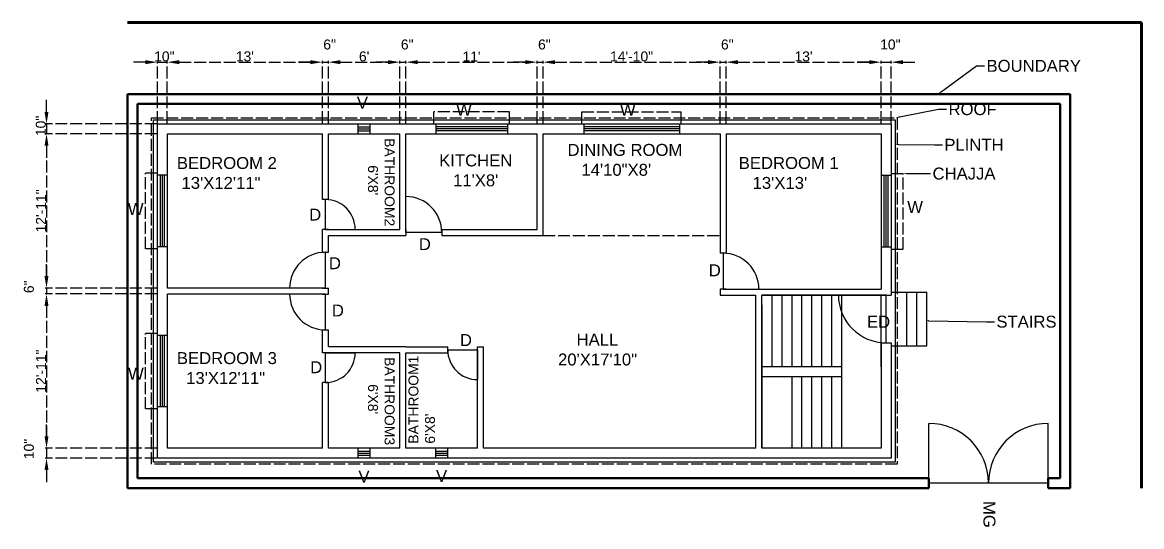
# Model space of a CAD drawing. Header units: inches. Extents: x 459 to 2675, y -557 to -50.
# Drawn here: x 459 to 1584, y -557 to -50 of the extents above; entities that cross this region are included whole.
import ezdxf
from ezdxf import colors
from ezdxf.entities.mleader import LeaderData, LeaderLine
from ezdxf.math import Vec2, Vec3

# ---------------------------------------------------------------- set-up
doc = ezdxf.new("R2010")
doc.units = ezdxf.units.IN
doc.linetypes.add('ACAD_ISO02W100', pattern=[15, 12, -3])
for name, color, linetype, lineweight in [('boundry', 4, 'Continuous', 50), ('road', 50, 'Continuous', 60), ('wall', 3, 'Continuous', 30)]:
    doc.layers.add(name, color=color, linetype=linetype, lineweight=lineweight)
for name, color, linetype in [('chajja', 54, 'ACAD_ISO02W100'), ('dimension', 102, 'ACAD_ISO02W100'), ('door', 5, 'Continuous'), ('plinth', 30, 'Continuous'), ('roof', 7, 'ACAD_ISO02W100'), ('stairs', 6, 'Continuous'), ('text', 50, 'ACAD_ISO02W100'), ('window', 1, 'Continuous')]:
    doc.layers.add(name, color=color, linetype=linetype)
doc.styles.get("Standard").update_dxf_attribs({"font": 'arial.ttf'})
doc.dimstyles.new('ISO-25', dxfattribs={"dimtxt": 10, "dimasz": 12, "dimexe": 1.25, "dimexo": 0.625, "dimtad": 1, "dimlunit": 3, "dimtxsty": 'Standard', "dimcen": 2.5, "dimadec": 0, "dimazin": 0, "dimtfac": 1, "dimtmove": 0, "dimatfit": 3, "dimfxl": 1, "dimarcsym": 0})

# ---------------------------------------------------------------- blocks, each defined once
blk = doc.blocks.new('*D1')
at = {"layer": 'Defpoints', "color": 0, "transparency": 16777216}
for p in [(760.3, -90.1), (604.3, -152.1), (760.3, -152.1)]:
    blk.add_point(p, dxfattribs=at)
at = {"layer": 'dimension', "color": 0, "lineweight": -2, "transparency": 16777216}
for p, q in [((604.3, -151.5), (604.3, -88.9)), ((760.3, -151.5), (760.3, -88.9)), ((616.3, -90.1), (748.3, -90.1))]:
    blk.add_line(p, q, dxfattribs=at)
at = {"layer": 'dimension', "color": 0, "transparency": 16777216}
for points in [[(616.3, -88.1), (616.3, -92.1), (604.3, -90.1)], [(748.3, -88.1), (748.3, -92.1), (760.3, -90.1)]]:
    blk.add_solid(points, dxfattribs=at)
at = {"layer": 'dimension', "color": 0, "transparency": 16777216, "insert": (682.3, -84.4), "char_height": 10, "attachment_point": 5}
blk.add_mtext("13'", dxfattribs=at)
blk = doc.blocks.new('*D2')
at = {"layer": 'Defpoints', "color": 0, "transparency": 16777216}
for p in [(766.3, -90.1), (760.3, -152.1), (766.3, -152.1)]:
    blk.add_point(p, dxfattribs=at)
at = {"layer": 'dimension', "color": 0, "lineweight": -2, "transparency": 16777216}
for p, q in [((760.3, -151.5), (760.3, -88.9)), ((766.3, -151.5), (766.3, -88.9)), ((748.3, -90.1), (736.3, -90.1)), ((760.3, -90.1), (766.3, -90.1)), ((778.3, -90.1), (790.3, -90.1))]:
    blk.add_line(p, q, dxfattribs=at)
at = {"layer": 'dimension', "color": 0, "transparency": 16777216}
for points in [[(748.3, -88.1), (748.3, -92.1), (760.3, -90.1)], [(778.3, -88.1), (778.3, -92.1), (766.3, -90.1)]]:
    blk.add_solid(points, dxfattribs=at)
at = {"layer": 'dimension', "color": 0, "transparency": 16777216, "insert": (767.6, -72.4), "char_height": 10, "attachment_point": 5}
blk.add_mtext('6"', dxfattribs=at)
blk = doc.blocks.new('*D3')
at = {"layer": 'Defpoints', "color": 0, "transparency": 16777216}
for p in [(838.3, -90.1), (766.3, -152.1), (838.3, -152.1)]:
    blk.add_point(p, dxfattribs=at)
at = {"layer": 'dimension', "color": 0, "lineweight": -2, "transparency": 16777216}
for p, q in [((766.3, -151.5), (766.3, -88.9)), ((838.3, -151.5), (838.3, -88.9)), ((778.3, -90.1), (826.3, -90.1))]:
    blk.add_line(p, q, dxfattribs=at)
at = {"layer": 'dimension', "color": 0, "transparency": 16777216}
for points in [[(778.3, -88.1), (778.3, -92.1), (766.3, -90.1)], [(826.3, -88.1), (826.3, -92.1), (838.3, -90.1)]]:
    blk.add_solid(points, dxfattribs=at)
at = {"layer": 'dimension', "color": 0, "transparency": 16777216, "insert": (802.3, -84.4), "char_height": 10, "attachment_point": 5}
blk.add_mtext("6'", dxfattribs=at)
blk = doc.blocks.new('*D4')
at = {"layer": 'Defpoints', "color": 0, "transparency": 16777216}
for p in [(844.3, -90.1), (838.3, -152.1), (844.3, -152.1)]:
    blk.add_point(p, dxfattribs=at)
at = {"layer": 'dimension', "color": 0, "lineweight": -2, "transparency": 16777216}
for p, q in [((838.3, -151.5), (838.3, -88.9)), ((844.3, -151.5), (844.3, -88.9)), ((826.3, -90.1), (814.3, -90.1)), ((838.3, -90.1), (844.3, -90.1)), ((856.3, -90.1), (868.3, -90.1))]:
    blk.add_line(p, q, dxfattribs=at)
at = {"layer": 'dimension', "color": 0, "transparency": 16777216}
for points in [[(826.3, -88.1), (826.3, -92.1), (838.3, -90.1)], [(856.3, -88.1), (856.3, -92.1), (844.3, -90.1)]]:
    blk.add_solid(points, dxfattribs=at)
at = {"layer": 'dimension', "color": 0, "transparency": 16777216, "insert": (845.6, -72.4), "char_height": 10, "attachment_point": 5}
blk.add_mtext('6"', dxfattribs=at)
blk = doc.blocks.new('*D5')
at = {"layer": 'Defpoints', "color": 0, "transparency": 16777216}
for p in [(976.3, -90.1), (844.3, -152.1), (976.3, -152.1)]:
    blk.add_point(p, dxfattribs=at)
at = {"layer": 'dimension', "color": 0, "lineweight": -2, "transparency": 16777216}
for p, q in [((844.3, -151.5), (844.3, -88.9)), ((976.3, -151.5), (976.3, -88.9)), ((856.3, -90.1), (964.3, -90.1))]:
    blk.add_line(p, q, dxfattribs=at)
at = {"layer": 'dimension', "color": 0, "transparency": 16777216}
for points in [[(856.3, -88.1), (856.3, -92.1), (844.3, -90.1)], [(964.3, -88.1), (964.3, -92.1), (976.3, -90.1)]]:
    blk.add_solid(points, dxfattribs=at)
at = {"layer": 'dimension', "color": 0, "transparency": 16777216, "insert": (910.3, -84.5), "char_height": 10, "attachment_point": 5}
blk.add_mtext("11'", dxfattribs=at)
blk = doc.blocks.new('*D6')
at = {"layer": 'Defpoints', "color": 0, "transparency": 16777216}
for p in [(982.3, -90.1), (976.3, -152.1), (982.3, -152.1)]:
    blk.add_point(p, dxfattribs=at)
at = {"layer": 'dimension', "color": 0, "lineweight": -2, "transparency": 16777216}
for p, q in [((976.3, -151.5), (976.3, -88.9)), ((982.3, -151.5), (982.3, -88.9)), ((964.3, -90.1), (952.3, -90.1)), ((976.3, -90.1), (982.3, -90.1)), ((994.3, -90.1), (1006.3, -90.1))]:
    blk.add_line(p, q, dxfattribs=at)
at = {"layer": 'dimension', "color": 0, "transparency": 16777216}
for points in [[(964.3, -88.1), (964.3, -92.1), (976.3, -90.1)], [(994.3, -88.1), (994.3, -92.1), (982.3, -90.1)]]:
    blk.add_solid(points, dxfattribs=at)
at = {"layer": 'dimension', "color": 0, "transparency": 16777216, "insert": (983.6, -72.4), "char_height": 10, "attachment_point": 5}
blk.add_mtext('6"', dxfattribs=at)
blk = doc.blocks.new('*D7')
at = {"layer": 'Defpoints', "color": 0, "transparency": 16777216}
for p in [(1160.3, -90.1), (982.3, -152.1), (1160.3, -152.1)]:
    blk.add_point(p, dxfattribs=at)
at = {"layer": 'dimension', "color": 0, "lineweight": -2, "transparency": 16777216}
for p, q in [((982.3, -151.5), (982.3, -88.9)), ((1160.3, -151.5), (1160.3, -88.9)), ((994.3, -90.1), (1148.3, -90.1))]:
    blk.add_line(p, q, dxfattribs=at)
at = {"layer": 'dimension', "color": 0, "transparency": 16777216}
for points in [[(994.3, -88.1), (994.3, -92.1), (982.3, -90.1)], [(1148.3, -88.1), (1148.3, -92.1), (1160.3, -90.1)]]:
    blk.add_solid(points, dxfattribs=at)
at = {"layer": 'dimension', "color": 0, "transparency": 16777216, "insert": (1071.3, -84.4), "char_height": 10, "attachment_point": 5}
blk.add_mtext('14\'-10"', dxfattribs=at)
blk = doc.blocks.new('*D8')
at = {"layer": 'Defpoints', "color": 0, "transparency": 16777216}
for p in [(1166.3, -90.1), (1160.3, -152.1), (1166.3, -152.1)]:
    blk.add_point(p, dxfattribs=at)
at = {"layer": 'dimension', "color": 0, "lineweight": -2, "transparency": 16777216}
for p, q in [((1160.3, -151.5), (1160.3, -88.9)), ((1166.3, -151.5), (1166.3, -88.9)), ((1148.3, -90.1), (1136.3, -90.1)), ((1160.3, -90.1), (1166.3, -90.1)), ((1178.3, -90.1), (1190.3, -90.1))]:
    blk.add_line(p, q, dxfattribs=at)
at = {"layer": 'dimension', "color": 0, "transparency": 16777216}
for points in [[(1148.3, -88.1), (1148.3, -92.1), (1160.3, -90.1)], [(1178.3, -88.1), (1178.3, -92.1), (1166.3, -90.1)]]:
    blk.add_solid(points, dxfattribs=at)
at = {"layer": 'dimension', "color": 0, "transparency": 16777216, "insert": (1167.6, -72.4), "char_height": 10, "attachment_point": 5}
blk.add_mtext('6"', dxfattribs=at)
blk = doc.blocks.new('*D9')
at = {"layer": 'Defpoints', "color": 0, "transparency": 16777216}
for p in [(1322.3, -90.1), (1166.3, -152.1), (1322.3, -152.1)]:
    blk.add_point(p, dxfattribs=at)
at = {"layer": 'dimension', "color": 0, "lineweight": -2, "transparency": 16777216}
for p, q in [((1166.3, -151.5), (1166.3, -88.9)), ((1322.3, -151.5), (1322.3, -88.9)), ((1178.3, -90.1), (1310.3, -90.1))]:
    blk.add_line(p, q, dxfattribs=at)
at = {"layer": 'dimension', "color": 0, "transparency": 16777216}
for points in [[(1178.3, -88.1), (1178.3, -92.1), (1166.3, -90.1)], [(1310.3, -88.1), (1310.3, -92.1), (1322.3, -90.1)]]:
    blk.add_solid(points, dxfattribs=at)
at = {"layer": 'dimension', "color": 0, "transparency": 16777216, "insert": (1244.3, -84.4), "char_height": 10, "attachment_point": 5}
blk.add_mtext("13'", dxfattribs=at)
blk = doc.blocks.new('*D10')
at = {"layer": 'Defpoints', "color": 0, "transparency": 16777216}
for p in [(1332.3, -90.1), (1322.3, -152.1), (1332.3, -152.1)]:
    blk.add_point(p, dxfattribs=at)
at = {"layer": 'dimension', "color": 0, "lineweight": -2, "transparency": 16777216}
for p, q in [((1322.3, -151.5), (1322.3, -88.9)), ((1332.3, -151.5), (1332.3, -88.9)), ((1310.3, -90.1), (1298.3, -90.1)), ((1322.3, -90.1), (1332.3, -90.1)), ((1344.3, -90.1), (1356.3, -90.1))]:
    blk.add_line(p, q, dxfattribs=at)
at = {"layer": 'dimension', "color": 0, "transparency": 16777216}
for points in [[(1310.3, -88.1), (1310.3, -92.1), (1322.3, -90.1)], [(1344.3, -88.1), (1344.3, -92.1), (1332.3, -90.1)]]:
    blk.add_solid(points, dxfattribs=at)
at = {"layer": 'dimension', "color": 0, "transparency": 16777216, "insert": (1331.6, -72.4), "char_height": 10, "attachment_point": 5}
blk.add_mtext('10"', dxfattribs=at)
blk = doc.blocks.new('*D11')
at = {"layer": 'Defpoints', "color": 0, "transparency": 16777216}
for p in [(604.3, -90.1), (594.3, -152.1), (604.3, -152.1)]:
    blk.add_point(p, dxfattribs=at)
at = {"layer": 'dimension', "color": 0, "lineweight": -2, "transparency": 16777216}
for p, q in [((594.3, -151.5), (594.3, -88.9)), ((604.3, -151.5), (604.3, -88.9)), ((582.3, -90.1), (570.3, -90.1)), ((594.3, -90.1), (604.3, -90.1)), ((616.3, -90.1), (628.3, -90.1))]:
    blk.add_line(p, q, dxfattribs=at)
at = {"layer": 'dimension', "color": 0, "transparency": 16777216}
for points in [[(582.3, -88.1), (582.3, -92.1), (594.3, -90.1)], [(616.3, -88.1), (616.3, -92.1), (604.3, -90.1)]]:
    blk.add_solid(points, dxfattribs=at)
at = {"layer": 'dimension', "color": 0, "transparency": 16777216, "insert": (601.3, -84.4), "char_height": 10, "attachment_point": 5}
blk.add_mtext('10"', dxfattribs=at)
blk = doc.blocks.new('*D12')
at = {"layer": 'Defpoints', "color": 0, "transparency": 16777216}
for p in [(594.3, -152.1), (482.8, -162.1), (594.3, -162.1)]:
    blk.add_point(p, dxfattribs=at)
at = {"layer": 'dimension', "color": 0, "lineweight": -2, "transparency": 16777216}
for p, q in [((482.8, -140.1), (482.8, -128.1)), ((593.7, -152.1), (481.6, -152.1)), ((482.8, -152.1), (482.8, -162.1)), ((593.7, -162.1), (481.6, -162.1)), ((482.8, -174.1), (482.8, -186.1))]:
    blk.add_line(p, q, dxfattribs=at)
at = {"layer": 'dimension', "color": 0, "transparency": 16777216}
for points in [[(480.8, -140.1), (484.8, -140.1), (482.8, -152.1)], [(480.8, -174.1), (484.8, -174.1), (482.8, -162.1)]]:
    blk.add_solid(points, dxfattribs=at)
at = {"layer": 'dimension', "color": 0, "transparency": 16777216, "insert": (477.1, -154.2), "char_height": 10, "attachment_point": 5, "rotation": 90}
blk.add_mtext('10"', dxfattribs=at)
blk = doc.blocks.new('*D13')
at = {"layer": 'Defpoints', "color": 0, "transparency": 16777216}
for p in [(594.3, -162.1), (482.8, -317.1), (594.3, -317.1)]:
    blk.add_point(p, dxfattribs=at)
at = {"layer": 'dimension', "color": 0, "lineweight": -2, "transparency": 16777216}
for p, q in [((593.7, -162.1), (481.6, -162.1)), ((482.8, -174.1), (482.8, -305.1)), ((593.7, -317.1), (481.6, -317.1))]:
    blk.add_line(p, q, dxfattribs=at)
at = {"layer": 'dimension', "color": 0, "transparency": 16777216}
for points in [[(480.8, -174.1), (484.8, -174.1), (482.8, -162.1)], [(480.8, -305.1), (484.8, -305.1), (482.8, -317.1)]]:
    blk.add_solid(points, dxfattribs=at)
at = {"layer": 'dimension', "color": 0, "transparency": 16777216, "insert": (477.2, -239.6), "char_height": 10, "attachment_point": 5, "rotation": 90}
blk.add_mtext('12\'-11"', dxfattribs=at)
blk = doc.blocks.new('*D14')
at = {"layer": 'Defpoints', "color": 0, "transparency": 16777216}
for p in [(482.8, -323.1), (594.3, -317.1), (594.3, -323.1)]:
    blk.add_point(p, dxfattribs=at)
at = {"layer": 'dimension', "color": 0, "lineweight": -2, "transparency": 16777216}
for p, q in [((482.8, -305.1), (482.8, -293.1)), ((593.7, -317.1), (481.6, -317.1)), ((593.7, -323.1), (481.6, -323.1)), ((482.8, -317.1), (482.8, -323.1)), ((482.8, -335.1), (482.8, -347.1))]:
    blk.add_line(p, q, dxfattribs=at)
at = {"layer": 'dimension', "color": 0, "transparency": 16777216}
for points in [[(480.8, -305.1), (484.8, -305.1), (482.8, -317.1)], [(480.8, -335.1), (484.8, -335.1), (482.8, -323.1)]]:
    blk.add_solid(points, dxfattribs=at)
at = {"layer": 'dimension', "color": 0, "transparency": 16777216, "insert": (465.1, -315.9), "char_height": 10, "attachment_point": 5, "rotation": 90}
blk.add_mtext('6"', dxfattribs=at)
blk = doc.blocks.new('*D15')
at = {"layer": 'Defpoints', "color": 0, "transparency": 16777216}
for p in [(594.3, -323.1), (482.8, -478.1), (594.3, -478.1)]:
    blk.add_point(p, dxfattribs=at)
at = {"layer": 'dimension', "color": 0, "lineweight": -2, "transparency": 16777216}
for p, q in [((593.7, -323.1), (481.6, -323.1)), ((482.8, -335.1), (482.8, -466.1)), ((593.7, -478.1), (481.6, -478.1))]:
    blk.add_line(p, q, dxfattribs=at)
at = {"layer": 'dimension', "color": 0, "transparency": 16777216}
for points in [[(480.8, -335.1), (484.8, -335.1), (482.8, -323.1)], [(480.8, -466.1), (484.8, -466.1), (482.8, -478.1)]]:
    blk.add_solid(points, dxfattribs=at)
at = {"layer": 'dimension', "color": 0, "transparency": 16777216, "insert": (477.2, -400.6), "char_height": 10, "attachment_point": 5, "rotation": 90}
blk.add_mtext('12\'-11"', dxfattribs=at)
blk = doc.blocks.new('*D16')
at = {"layer": 'Defpoints', "color": 0, "transparency": 16777216}
for p in [(594.3, -478.1), (482.8, -488.1), (594.3, -488.1)]:
    blk.add_point(p, dxfattribs=at)
at = {"layer": 'dimension', "color": 0, "lineweight": -2, "transparency": 16777216}
for p, q in [((482.8, -466.1), (482.8, -454.1)), ((593.7, -478.1), (481.6, -478.1)), ((482.8, -478.1), (482.8, -488.1)), ((593.7, -488.1), (481.6, -488.1)), ((482.8, -500.1), (482.8, -512.1))]:
    blk.add_line(p, q, dxfattribs=at)
at = {"layer": 'dimension', "color": 0, "transparency": 16777216}
for points in [[(480.8, -466.1), (484.8, -466.1), (482.8, -478.1)], [(480.8, -500.1), (484.8, -500.1), (482.8, -488.1)]]:
    blk.add_solid(points, dxfattribs=at)
at = {"layer": 'dimension', "color": 0, "transparency": 16777216, "insert": (465.1, -478.9), "char_height": 10, "attachment_point": 5, "rotation": 90}
blk.add_mtext('10"', dxfattribs=at)

msp = doc.modelspace()

# ---------------------------------------------------------------- linework, layer by layer
at = {"layer": 'boundry'}
for p, q in [((564.343, -518.148), (564.343, -122.148)), ((564.343, -122.148), (1512.343, -122.148)), ((1512.343, -122.148), (1512.343, -132.148)), ((574.343, -132.148), (1502.343, -132.148)), ((574.343, -508.148), (574.343, -132.148)), ((1502.343, -252.148), (1502.343, -132.148)), ((1512.343, -252.148), (1512.343, -132.148)), ((1502.343, -252.148), (1502.343, -508.148)), ((1512.343, -252.148), (1512.343, -518.148)), ((1370.343, -508.148), (574.343, -508.148)), ((1370.343, -508.148), (1370.343, -518.148)), ((1502.343, -508.148), (1490.343, -508.148)), ((1490.343, -508.148), (1490.343, -518.148)), ((1370.343, -518.148), (564.343, -518.148)), ((1512.343, -518.148), (1490.343, -518.148))]:
    msp.add_line(p, q, dxfattribs=at)
at = {"layer": 'chajja'}
for p, q in [((872.343, -152.148), (872.343, -140.148)), ((948.343, -140.148), (872.343, -140.148)), ((948.343, -152.148), (948.343, -140.148)), ((1021.343, -152.148), (1021.343, -140.148)), ((1021.343, -140.148), (1121.343, -140.148)), ((1121.343, -152.148), (1121.343, -140.148)), ((594.343, -201.648), (582.343, -201.648)), ((582.343, -277.648), (582.343, -201.648)), ((1332.343, -202.148), (1344.343, -202.148)), ((1344.343, -278.148), (1344.343, -202.148)), ((594.343, -277.648), (582.343, -277.648)), ((1332.343, -278.148), (1344.343, -278.148)), ((594.343, -362.648), (582.343, -362.648)), ((582.343, -438.648), (582.343, -362.648)), ((594.343, -438.648), (582.343, -438.648))]:
    msp.add_line(p, q, dxfattribs=at)
at = {"layer": 'door'}
for p, q in [((844.343, -261.148), (844.343, -225.148)), ((763.343, -258.148), (763.343, -228.148)), ((763.343, -258.148), (793.343, -258.148)), ((880.343, -261.148), (844.343, -261.148)), ((763.343, -317.148), (763.343, -281.148)), ((1163.343, -282.148), (1163.343, -318.148)), ((763.343, -317.148), (727.343, -317.148)), ((763.343, -323.148), (727.343, -323.148)), ((763.343, -359.148), (763.343, -323.148)), ((1163.343, -318.148), (1199.343, -318.148)), ((1327.343, -324.148), (1279.343, -324.148)), ((1327.343, -372.148), (1327.343, -324.148)), ((763.343, -412.148), (763.343, -382.148)), ((763.343, -382.148), (793.343, -382.148)), ((886.343, -379.148), (916.343, -379.148)), ((916.343, -379.148), (916.343, -409.148)), ((1370.343, -513.148), (1370.343, -453.148)), ((1490.343, -513.148), (1490.343, -453.148)), ((1490.343, -513.148), (1370.343, -513.148))]:
    msp.add_line(p, q, dxfattribs=at)
for centre, radius, start, end in [((844.343, -261.148), 36, 0, 90), ((763.343, -258.148), 30, 0, 90), ((763.343, -317.148), 36, 90, 180), ((1163.343, -318.148), 36, 0, 90), ((763.343, -323.148), 36, 180, 270), ((1327.343, -324.148), 48, 180, 270), ((763.343, -382.148), 30, 270, 0), ((916.343, -379.148), 30, 180, 270), ((1370.343, -513.148), 60, 0, 90), ((1490.343, -513.148), 60, 90, 180)]:
    msp.add_arc(centre, radius, start, end, dxfattribs=at)
at = {"layer": 'plinth'}
for p, q in [((590.343, -148.148), (1336.343, -148.148)), ((590.343, -492.148), (590.343, -148.148)), ((1336.343, -148.148), (1336.343, -492.148)), ((1336.343, -492.148), (590.343, -492.148))]:
    msp.add_line(p, q, dxfattribs=at)
at = {"layer": 'road'}
for p, q in [((564.343, -50.148), (1584.343, -50.148)), ((1584.343, -50.148), (1584.343, -518.148))]:
    msp.add_line(p, q, dxfattribs=at)
at = {"layer": 'roof'}
for p, q in [((588.343, -146.148), (1338.343, -146.148)), ((588.343, -494.148), (588.343, -146.148)), ((1338.343, -146.148), (1338.343, -494.148)), ((1338.343, -494.148), (588.343, -494.148))]:
    msp.add_line(p, q, dxfattribs=at)
at = {"layer": 'stairs'}
for p, q in [((1322.343, -324.148), (1202.343, -324.148)), ((1212.343, -324.148), (1212.343, -396.148)), ((1222.343, -324.148), (1222.343, -396.148)), ((1232.343, -324.148), (1232.343, -396.148)), ((1242.343, -324.148), (1242.343, -396.148)), ((1252.343, -324.148), (1252.343, -396.148)), ((1262.343, -324.148), (1262.343, -396.148)), ((1272.343, -324.148), (1272.343, -396.148)), ((1282.343, -324.148), (1282.343, -396.148)), ((1322.343, -396.148), (1322.343, -324.148)), ((1332.343, -321.148), (1368.343, -321.148)), ((1348.343, -375.148), (1348.343, -321.148)), ((1358.343, -375.148), (1358.343, -321.148)), ((1368.343, -375.148), (1368.343, -321.148)), ((1202.343, -334.148), (1202.343, -406.148)), ((1332.343, -375.148), (1368.343, -375.148)), ((1282.343, -396.148), (1202.343, -396.148)), ((1282.343, -396.148), (1282.343, -406.148)), ((1202.343, -406.148), (1202.343, -478.148)), ((1202.343, -406.148), (1282.343, -406.148)), ((1232.343, -406.148), (1232.343, -478.148)), ((1242.343, -406.148), (1242.343, -478.148)), ((1252.343, -406.148), (1252.343, -478.148)), ((1262.343, -406.148), (1262.343, -478.148)), ((1272.343, -406.148), (1272.343, -478.148)), ((1282.343, -406.148), (1282.343, -478.148))]:
    msp.add_line(p, q, dxfattribs=at)
at = {"layer": 'wall'}
for p, q in [((594.343, -488.148), (594.343, -152.148)), ((594.343, -152.148), (1332.343, -152.148)), ((1332.343, -152.148), (1332.343, -324.148)), ((604.343, -162.148), (760.343, -162.148)), ((604.343, -317.148), (604.343, -162.148)), ((760.343, -228.148), (760.343, -162.148)), ((766.343, -162.148), (838.343, -162.148)), ((766.343, -228.148), (766.343, -162.148)), ((838.343, -258.148), (838.343, -162.148)), ((844.343, -258.148), (844.343, -162.148)), ((844.343, -162.148), (976.343, -162.148)), ((976.343, -258.148), (976.343, -162.148)), ((982.343, -264.148), (982.343, -162.148)), ((982.343, -162.148), (1160.343, -162.148)), ((1160.343, -162.148), (1160.343, -282.148)), ((1166.343, -162.148), (1166.343, -282.148)), ((1166.343, -162.148), (1322.343, -162.148)), ((1322.343, -162.148), (1322.343, -318.148)), ((766.343, -228.148), (760.343, -228.148)), ((760.343, -281.148), (760.343, -258.148)), ((766.343, -258.148), (760.343, -258.148)), ((766.343, -258.148), (838.343, -258.148)), ((844.343, -258.148), (844.343, -264.148)), ((880.343, -258.148), (976.343, -258.148)), ((880.343, -258.148), (880.343, -264.148)), ((766.343, -264.148), (844.343, -264.148)), ((766.343, -281.148), (766.343, -264.148)), ((880.343, -264.148), (982.343, -264.148)), ((760.343, -281.148), (766.343, -281.148)), ((1166.343, -282.148), (1160.343, -282.148)), ((760.343, -317.148), (604.343, -317.148)), ((604.343, -478.148), (604.343, -323.148)), ((760.343, -323.148), (604.343, -323.148)), ((760.343, -317.148), (766.343, -317.148)), ((760.343, -323.148), (766.343, -323.148)), ((766.343, -323.148), (766.343, -317.148)), ((1166.343, -318.148), (1160.343, -318.148)), ((1160.343, -318.148), (1160.343, -324.148)), ((1160.343, -324.148), (1196.343, -324.148)), ((1166.343, -318.148), (1322.343, -318.148)), ((1196.343, -478.148), (1196.343, -324.148)), ((1202.343, -478.148), (1202.343, -324.148)), ((1202.343, -324.148), (1322.343, -324.148)), ((1322.343, -324.148), (1332.343, -324.148)), ((760.343, -359.148), (766.343, -359.148)), ((760.343, -382.148), (760.343, -359.148)), ((766.343, -376.148), (766.343, -359.148)), ((766.343, -382.148), (760.343, -382.148)), ((844.343, -376.148), (766.343, -376.148)), ((838.343, -382.148), (766.343, -382.148)), ((838.343, -478.148), (838.343, -382.148)), ((844.343, -376.148), (886.343, -376.148)), ((844.343, -478.148), (844.343, -382.148)), ((844.343, -382.148), (886.343, -382.148)), ((886.343, -382.148), (886.343, -376.148)), ((916.343, -382.148), (916.343, -376.148)), ((916.343, -376.148), (922.343, -376.148)), ((916.343, -478.148), (916.343, -382.148)), ((922.343, -478.148), (922.343, -376.148)), ((1322.343, -372.148), (1322.343, -478.148)), ((1322.343, -372.148), (1332.343, -372.148)), ((1332.343, -372.148), (1332.343, -488.148)), ((760.343, -478.148), (760.343, -412.148)), ((766.343, -412.148), (760.343, -412.148)), ((766.343, -478.148), (766.343, -412.148)), ((760.343, -478.148), (604.343, -478.148)), ((838.343, -478.148), (766.343, -478.148)), ((916.343, -478.148), (844.343, -478.148)), ((1196.343, -478.148), (922.343, -478.148)), ((1322.343, -478.148), (1202.343, -478.148)), ((1332.343, -488.148), (594.343, -488.148))]:
    msp.add_line(p, q, dxfattribs=at)
at = {"layer": 'wall', "linetype": 'ACAD_ISO02W100'}
msp.add_line((982.343, -264.148), (1160.343, -264.148), dxfattribs=at)
at = {"layer": 'window'}
for p, q in [((796.343, -162.148), (796.343, -152.148)), ((796.343, -155.148), (808.343, -155.148)), ((796.343, -157.148), (808.343, -157.148)), ((808.343, -162.148), (808.343, -152.148)), ((874.343, -152.148), (874.343, -162.148)), ((946.343, -155.148), (874.343, -155.148)), ((946.343, -157.148), (874.343, -157.148)), ((946.343, -152.148), (946.343, -162.148)), ((1023.343, -152.148), (1023.343, -162.148)), ((1119.343, -155.148), (1023.343, -155.148)), ((1119.343, -157.148), (1023.343, -157.148)), ((1119.343, -152.148), (1119.343, -162.148)), ((796.343, -159.148), (808.343, -159.148)), ((946.343, -159.148), (874.343, -159.148)), ((1119.343, -159.148), (1023.343, -159.148)), ((604.343, -203.648), (594.343, -203.648)), ((597.343, -275.648), (597.343, -203.648)), ((599.343, -275.648), (599.343, -203.648)), ((601.343, -275.648), (601.343, -203.648)), ((1332.343, -204.148), (1322.343, -204.148)), ((1325.343, -276.148), (1325.343, -204.148)), ((1327.343, -276.148), (1327.343, -204.148)), ((1329.343, -276.148), (1329.343, -204.148)), ((604.343, -275.648), (594.343, -275.648)), ((1332.343, -276.148), (1322.343, -276.148)), ((604.343, -364.648), (594.343, -364.648)), ((597.343, -436.648), (597.343, -364.648)), ((599.343, -436.648), (599.343, -364.648)), ((601.343, -436.648), (601.343, -364.648)), ((604.343, -436.648), (594.343, -436.648)), ((796.343, -488.148), (796.343, -478.148)), ((796.343, -481.148), (808.343, -481.148)), ((796.343, -483.148), (808.343, -483.148)), ((808.343, -488.148), (808.343, -478.148)), ((874.343, -488.148), (874.343, -478.148)), ((874.343, -481.148), (886.343, -481.148)), ((874.343, -483.148), (886.343, -483.148)), ((886.343, -488.148), (886.343, -478.148)), ((796.343, -485.148), (808.343, -485.148)), ((874.343, -485.148), (886.343, -485.148))]:
    msp.add_line(p, q, dxfattribs=at)

# ---------------------------------------------------------------- texts
at = {"layer": 'text', "char_height": 12, "attachment_point": 1}
for s, insert in [('V', (794.966, -124.847)), ('W', (894.843, -131.822)), ('W', (1059.57, -131.822)), ('DINING ROOM\\P   14\'10"X8\'', (1006.863, -172.274)), ('BEDROOM 2\\P 13\'X12\'11"', (613.944, -185.448)), ("KITCHEN\\P   11'X8'", (877.758, -182.872)), ("BEDROOM 1\\P   13'X13'", (1179.092, -185.448)), ('W', (564.634, -231.698)), ('W', (1348.559, -229.69)), ('D', (747.009, -237.328)), ('D', (857.319, -267.017)), ('D', (766.849, -286.185)), ('D', (1148.974, -293.294)), ('D', (769.849, -333.685)), ('ED', (1308.088, -344.956)), ('D', (898.636, -363.398)), ('    HALL\\P20\'X17\'10"', (997.341, -362.911)), ('BEDROOM 3\\P  13\'X12\'11"', (613.944, -381.535)), ('D', (748.042, -390.686)), ('W', (564.863, -397.154)), ('V', (796.533, -500.667)), ('V', (874.606, -500.105))]:
    msp.add_mtext_dynamic_manual_height_columns(s, width=135.84158, gutter_width=12.5, heights=[0], dxfattribs=dict(at, insert=insert))
at = {"layer": 'text', "attachment_point": 1}
for s, insert, char_height, rotation in [("BATHROOM2\\P       6'X8'", (832.883, -166.523), 10, 270), ("BATHROOM3\\P       6'X8'", (832.883, -386.523), 10, 270), ("BATHROOM1\\P6'X8'", (846.894, -473.508), 10, 90), ('MG', (1437.256, -531.114), 12, 270)]:
    msp.add_mtext_dynamic_manual_height_columns(s, width=135.84158, gutter_width=12.5, heights=[0], dxfattribs=dict(at, insert=insert, char_height=char_height, rotation=rotation))

# ---------------------------------------------------------------- dimensions: what is measured, and where the dimension line sits
at = {"layer": 'dimension'}
for base, p1, p2, picture, middle in [((766.343, -90.115), (760.343, -152.148), (766.343, -152.148), '*D2', (767.568, -72.384)), ((844.343, -90.115), (838.343, -152.148), (844.343, -152.148), '*D4', (845.568, -72.384)), ((982.343, -90.115), (976.343, -152.148), (982.343, -152.148), '*D6', (983.568, -72.384)), ((1166.343, -90.115), (1160.343, -152.148), (1166.343, -152.148), '*D8', (1167.568, -72.384)), ((1332.343, -90.115), (1322.343, -152.148), (1332.343, -152.148), '*D10', (1331.568, -72.384)), ((838.343, -90.115), (766.343, -152.148), (838.343, -152.148), '*D3', (802.343, -84.384)), ((976.343, -90.115), (844.343, -152.148), (976.343, -152.148), '*D5', (910.343, -84.469)), ((1160.343, -90.115), (982.343, -152.148), (1160.343, -152.148), '*D7', (1071.343, -84.384)), ((1322.343, -90.115), (1166.343, -152.148), (1322.343, -152.148), '*D9', (1244.343, -84.381))]:
    dim = msp.add_linear_dim(base=base, p1=p1, p2=p2, dimstyle='ISO-25', override={"dimtmove": 1}, dxfattribs=at)
    dim.commit()
    dim.dimension.update_dxf_attribs({"geometry": picture, "text_midpoint": middle})
dim = msp.add_linear_dim(base=(604.343, -90.115), p1=(594.343, -152.148), p2=(604.343, -152.148), dimstyle='ISO-25', override={"dimtmove": 2}, dxfattribs=at)
dim.commit()
dim.dimension.update_dxf_attribs({"geometry": '*D11', "text_midpoint": (601.278, -84.384), "dimtype": 160})
dim = msp.add_linear_dim(base=(760.343, -90.115), p1=(604.343, -152.148), p2=(760.343, -152.148), dimstyle='ISO-25', dxfattribs=at)
dim.commit()
dim.dimension.update_dxf_attribs({"geometry": '*D1', "text_midpoint": (682.343, -84.381)})
dim = msp.add_linear_dim(base=(482.819, -162.148), p1=(594.343, -152.148), p2=(594.343, -162.148), angle=90, dimstyle='ISO-25', override={"dimtmove": 2}, dxfattribs=at)
dim.commit()
dim.dimension.update_dxf_attribs({"geometry": '*D12', "text_midpoint": (477.088, -154.151), "dimtype": 160})
for base, p1, p2, picture, middle in [((482.819, -317.148), (594.343, -162.148), (594.343, -317.148), '*D13', (477.174, -239.648)), ((482.819, -323.148), (594.343, -317.148), (594.343, -323.148), '*D14', (465.088, -315.923)), ((482.819, -478.148), (594.343, -323.148), (594.343, -478.148), '*D15', (477.174, -400.648)), ((482.819, -488.148), (594.343, -478.148), (594.343, -488.148), '*D16', (465.088, -478.923))]:
    dim = msp.add_linear_dim(base=base, p1=p1, p2=p2, angle=90, dimstyle='ISO-25', override={"dimtmove": 1}, dxfattribs=at)
    dim.commit()
    dim.dimension.update_dxf_attribs({"geometry": picture, "text_midpoint": middle})

# ---------------------------------------------------------------- leaders
at = {"layer": 'wall'}
ml = msp.add_multileader_mtext('Standard', dxfattribs=at)
ml.set_content('BOUNDARY', color=256)
ml.set_leader_properties()
ml.build(insert=Vec2(0, 0))
ctx = ml.context
ctx.base_point, ctx.char_height, ctx.plane_origin = Vec3(1426.348, -93.909), 12, Vec3(1379.374, -122.175)
notes = []
notes.append((ctx, [(0, (1, 1, 0), (1418.348, -93.909), (1, 0), 8, [(0, [(1379.374, -122.175)], 0, [])])]))
ctx.mtext.insert, ctx.mtext.flow_direction = Vec3(1428.348, -87.806), 5
ml = msp.add_multileader_mtext('Standard', dxfattribs=at)
ml.set_content('ROOF', color=256)
ml.set_leader_properties()
ml.build(insert=Vec2(0, 0))
ctx = ml.context
ctx.base_point, ctx.char_height, ctx.plane_origin = Vec3(1388.123, -137.393), 12, Vec3(1336.869, -145.898)
notes.append((ctx, [(0, (1, 1, 0), (1380.123, -137.393), (1, 0), 8, [(0, [(1336.869, -145.898)], 0, [])])]))
ctx.mtext.insert, ctx.mtext.flow_direction = Vec3(1390.123, -131.29), 5
ml = msp.add_multileader_mtext('Standard', dxfattribs=at)
ml.set_content('PLINTH', color=256)
ml.set_leader_properties()
ml.build(insert=Vec2(0, 0))
ctx = ml.context
ctx.base_point, ctx.char_height, ctx.plane_origin = Vec3(1383.894, -173.142), 12, Vec3(1336.211, -172.96)
notes.append((ctx, [(0, (1, 1, 0), (1375.894, -173.142), (1, 0), 8, [(0, [(1336.211, -172.96)], 0, [])])]))
ctx.mtext.insert, ctx.mtext.flow_direction = Vec3(1385.894, -167.142), 5
ml = msp.add_multileader_mtext('Standard', dxfattribs=at)
ml.set_content('CHAJJA', color=256)
ml.set_leader_properties()
ml.build(insert=Vec2(0, 0))
ctx = ml.context
ctx.base_point, ctx.char_height, ctx.plane_origin = Vec3(1372.045, -202.148), 12, Vec3(1344.343, -202.148)
notes.append((ctx, [(0, (1, 1, 0), (1364.045, -202.148), (1, 0), 8, [(0, [(1344.343, -202.148)], 0, [])])]))
ctx.mtext.insert, ctx.mtext.flow_direction = Vec3(1374.045, -196.046), 5
ml = msp.add_multileader_mtext('Standard', dxfattribs=at)
ml.set_content('STAIRS', color=256)
ml.set_leader_properties()
ml.build(insert=Vec2(0, 0))
ctx = ml.context
ctx.base_point, ctx.char_height, ctx.plane_origin = Vec3(1436.26, -351.007), 12, Vec3(1366.291, -349.849)
notes.append((ctx, [(0, (1, 1, 0), (1428.26, -351.007), (1, 0), 8, [(0, [(1366.291, -349.849)], 0, [])])]))
ctx.mtext.insert, ctx.mtext.flow_direction = Vec3(1438.26, -344.904), 5
for ctx, leaders in notes:
    for number, flags, end, landing, length, lines in leaders:
        leader = LeaderData()
        leader.index, (leader.has_last_leader_line, leader.has_dogleg_vector, leader.attachment_direction) = number, flags
        leader.last_leader_point, leader.dogleg_vector, leader.dogleg_length = Vec3(end), Vec3(landing), length
        for number, points, colour, breaks in lines:
            line = LeaderLine()
            line.index, line.vertices, line.color, line.breaks = number, Vec3.list(points), colors.encode_raw_color(colour), breaks
            leader.lines.append(line)
        ctx.leaders.append(leader)

doc.saveas('drawing.dxf')
